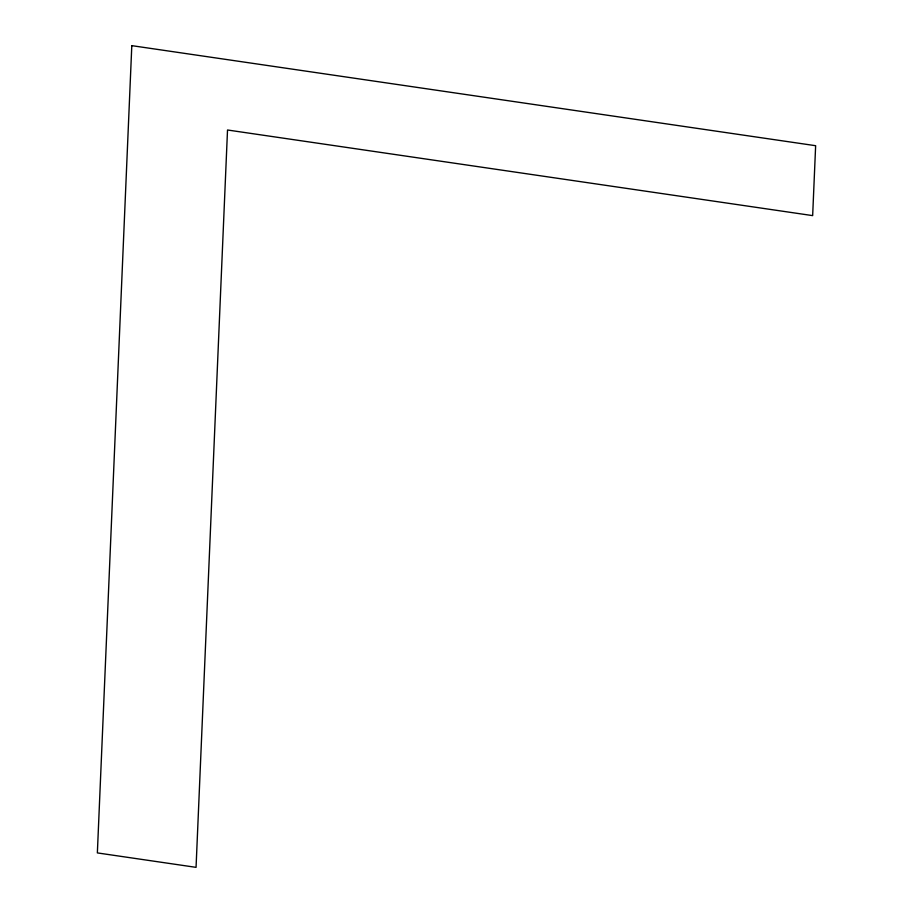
<?xml version="1.0" encoding="UTF-8"?>
<svg xmlns="http://www.w3.org/2000/svg" width="913" height="913" viewBox="0 0 913 913"><rect width="100%" height="100%" fill="white"/><g stroke="black" fill="none" stroke-linecap="round" stroke-linejoin="round"><path stroke-width="1.37" d="M131.803 45.65L97.36 852.913L196.055 867.35L227.52 130L812.661 215.616L815.64 145.703L131.803 45.65"/></g></svg>
